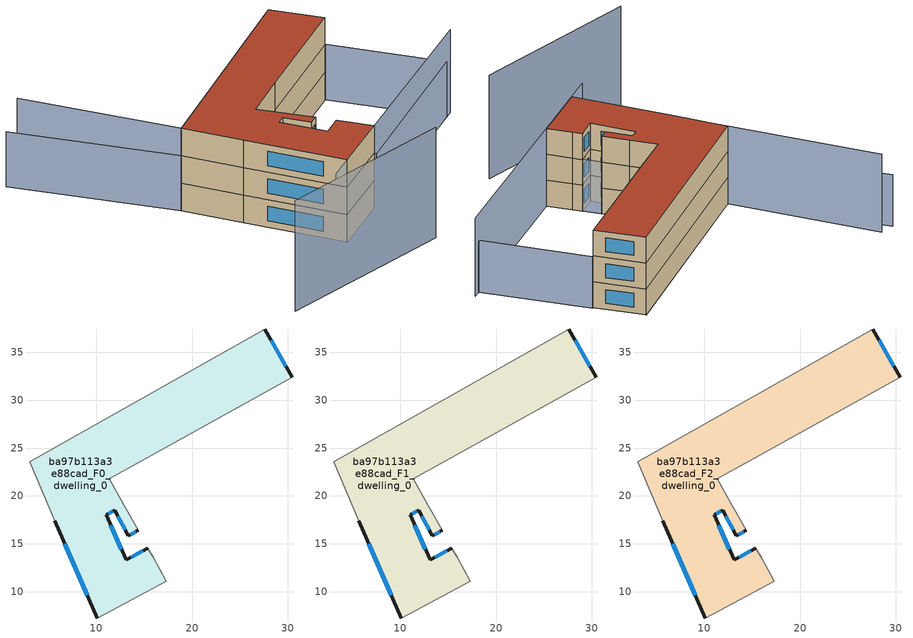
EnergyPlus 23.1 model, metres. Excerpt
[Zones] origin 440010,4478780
ba97b113a3e88cad_F0_dwelling_0
 floor ground (EU_floor_Construction): 27.59,37.44 30.47,32.38 16.72,24.78 11.34,21.8 12.85,19.1 14.36,16.4 13.35,15.83 11.93,18.51 11.03,18.05 13.11,13.31 15.4,14.56 15.94,13.58 17.32,11.11 10.11,7.25 5.66,17.41 3.05,23.57 z0
 wall outside (EU_wall_Construction): 30.47,32.38 27.59,37.44 / 15.4,14.56 13.11,13.31 11.03,18.05 11.93,18.51 13.35,15.83 14.36,16.4 / 5.66,17.41 10.11,7.25 z0:3
 wall adiabatic (EU_wall_Construction): 27.59,37.44 3.05,23.57 5.66,17.41 / 14.36,16.4 12.85,19.1 11.34,21.8 16.72,24.78 30.47,32.38 / 10.11,7.25 17.32,11.11 15.94,13.58 15.4,14.56 z0:3
 window (EU_Window_Construction): 29.8,33.56 28.27,36.26 / 13.58,15.96 14.12,16.27 / 12.26,17.88 13.01,16.46 / 11.24,18.15 11.72,18.4 / 12.62,14.42 11.52,16.94 / 14.86,14.27 13.64,13.6 / 6.7,15.03 9.06,9.63 z0.7:2.3
ba97b113a3e88cad_F1_dwelling_0
 floor to ba97b113a3e88cad_F0_dwelling_0 (EU_floor_Construction): 27.59,37.44 30.47,32.38 16.72,24.78 11.34,21.8 12.85,19.1 14.36,16.4 13.35,15.83 11.93,18.51 11.03,18.05 13.11,13.31 15.4,14.56 15.94,13.58 17.32,11.11 10.11,7.25 5.66,17.41 3.05,23.57 z3
 wall outside (EU_wall_Construction): 30.47,32.38 27.59,37.44 / 15.4,14.56 13.11,13.31 11.03,18.05 11.93,18.51 13.35,15.83 14.36,16.4 / 5.66,17.41 10.11,7.25 z3:6
 wall adiabatic (EU_wall_Construction): 27.59,37.44 3.05,23.57 5.66,17.41 / 14.36,16.4 12.85,19.1 11.34,21.8 16.72,24.78 30.47,32.38 / 10.11,7.25 17.32,11.11 15.94,13.58 15.4,14.56 z3:6
 window (EU_Window_Construction): 29.8,33.56 28.27,36.26 / 13.58,15.96 14.12,16.27 / 12.26,17.88 13.01,16.46 / 11.24,18.15 11.72,18.4 / 12.62,14.42 11.52,16.94 / 14.86,14.27 13.64,13.6 / 6.7,15.03 9.06,9.63 z3.7:5.3
ba97b113a3e88cad_F2_dwelling_0
 floor to ba97b113a3e88cad_F1_dwelling_0 (EU_floor_Construction): 27.59,37.44 30.47,32.38 16.72,24.78 11.34,21.8 12.85,19.1 14.36,16.4 13.35,15.83 11.93,18.51 11.03,18.05 13.11,13.31 15.4,14.56 15.94,13.58 17.32,11.11 10.11,7.25 5.66,17.41 3.05,23.57 z6
 wall outside (EU_wall_Construction): 30.47,32.38 27.59,37.44 / 15.4,14.56 13.11,13.31 11.03,18.05 11.93,18.51 13.35,15.83 14.36,16.4 / 5.66,17.41 10.11,7.25 z6:9
 wall adiabatic (EU_wall_Construction): 27.59,37.44 3.05,23.57 5.66,17.41 / 14.36,16.4 12.85,19.1 11.34,21.8 16.72,24.78 30.47,32.38 / 10.11,7.25 17.32,11.11 15.94,13.58 15.4,14.56 z6:9
 window (EU_Window_Construction): 29.8,33.56 28.27,36.26 / 13.58,15.96 14.12,16.27 / 12.26,17.88 13.01,16.46 / 11.24,18.15 11.72,18.4 / 12.62,14.42 11.52,16.94 / 14.86,14.27 13.64,13.6 / 6.7,15.03 9.06,9.63 z6.7:8.3
 roof outside (EU_roof_Construction): 17.32,11.11 15.94,13.58 15.4,14.56 13.11,13.31 11.03,18.05 11.93,18.51 13.35,15.83 14.36,16.4 12.85,19.1 11.34,21.8 16.72,24.78 30.47,32.38 27.59,37.44 3.05,23.57 5.66,17.41 10.11,7.25 z9
shading: -4.28,-0.71 17.18,2.13 z0:12; 7.11,5.65 37.56,21.94 / -4.08,39.55 5.77,17.46 z0:9; 27.6,37.44 3.05,23.57 / 3.05,23.57 -5.84,39.3 / 11.34,21.81 30.61,32.45 / 30.61,32.45 36.68,21.47 / 36.68,21.47 17.4,10.83 / 17.4,10.83 11.34,21.81 z0:6
[Building]
EU S2 Campaign: North Axis=0; Terrain=City; Solar Distribution=FullExterior
[Site:Location]
Madrid: Latitude=40.5; Longitude=-3.5; Time Zone=1; Elevation=609
[SizingPeriod:WeatherFileDays]
AnnualSizingPeriod: Begin Month=1; Begin Day of Month=1; End Month=12; End Day of Month=31; Day of Week for Start Day=Monday; Use Weather File Daylight Saving Period=No; Use Weather File Rain and Snow Indicators=No
[MATERIAL]
EU_InternalMass_Material: Roughness=MediumRough; Thickness=0.1; Conductivity=1; Density=1800; Specific Heat=900; Thermal Absorptance=0.9; Solar Absorptance=0.7; Visible Absorptance=0.7
[MATERIAL:NOMASS] Roughness=MediumRough; Thermal Absorptance=0.9; Solar Absorptance=0.7; Visible Absorptance=0.7
Name | Thermal Resistance
EU_wall_NoMass | 0.419739
EU_roof_NoMass | 0.352165
EU_floor_NoMass | 0.608284
[WINDOWMATERIAL:SIMPLEGLAZINGSYSTEM]
EU_Window_SimpleGlazing: UFactor=4.8352; Solar Heat Gain Coefficient=0.85; Visible Transmittance=0.85
[CONSTRUCTION]
EU_wall_Construction: EU_wall_NoMass
EU_roof_Construction: EU_roof_NoMass
EU_floor_Construction: EU_floor_NoMass
EU_Window_Construction: EU_Window_SimpleGlazing
EU_InternalMass_Construction: EU_InternalMass_Material
[ZONE] Type=1; Multiplier=1; Ceiling Height=autocalculate; Volume=738.346; Floor Area=autocalculate; Part of Total Floor Area=Yes
ba97b113a3e88cad_F0_dwelling_0; ba97b113a3e88cad_F1_dwelling_0; ba97b113a3e88cad_F2_dwelling_0
[INTERNALMASS] Construction=EU_InternalMass_Construction; Surface Area=246.114
Name | Zone or ZoneList
ba97b113a3e88cad_F0_dwelling_0_EU_InternalMass | ba97b113a3e88cad_F0_dwelling_0
ba97b113a3e88cad_F1_dwelling_0_EU_InternalMass | ba97b113a3e88cad_F1_dwelling_0
ba97b113a3e88cad_F2_dwelling_0_EU_InternalMass | ba97b113a3e88cad_F2_dwelling_0
[OTHEREQUIPMENT] Fuel Type=Electricity; Design Level Calculation Method=Watts/Area; Power per Zone Floor Area=1; Fraction Latent=0; Fraction Radiant=0; Fraction Lost=0; Carbon Dioxide Generation Rate=0; EndUse Subcategory=EU_Step8_InternalGains
Name | Zone or ZoneList or Space or SpaceList | Schedule
EU_Step8_InternalGain_ba97b113a3e88cad_F0_dwelling_0_f000 | ba97b113a3e88cad_F0_dwelling_0 | EU_Step8_GainSchedule_ba97b113a3e88cad_F0_dwelling_0_f000
EU_Step8_InternalGain_ba97b113a3e88cad_F1_dwelling_0_f000 | ba97b113a3e88cad_F1_dwelling_0 | EU_Step8_GainSchedule_ba97b113a3e88cad_F1_dwelling_0_f000
EU_Step8_InternalGain_ba97b113a3e88cad_F2_dwelling_0_f000 | ba97b113a3e88cad_F2_dwelling_0 | EU_Step8_GainSchedule_ba97b113a3e88cad_F2_dwelling_0_f000
[ZONEVENTILATION:DESIGNFLOWRATE] Schedule=EU_AlwaysOn; Design Flow Rate Calculation Method=AirChanges/Hour; Air Changes per Hour=0.703302; Ventilation Type=Natural; Fan Pressure Rise=0; Fan Total Efficiency=1; Constant Term Coefficient=1; Temperature Term Coefficient=0; Velocity Term Coefficient=0; Velocity Squared Term Coefficient=0; Minimum Indoor Temperature=-100; Maximum Indoor Temperature=100; Delta Temperature=-100; Minimum Outdoor Temperature=-100; Maximum Outdoor Temperature=100; Maximum Wind Speed=40
Name | Zone or ZoneList or Space or SpaceList
EU_ConstantAir_ba97b113a3e88cad_F0_dwelling_0 | ba97b113a3e88cad_F0_dwelling_0
EU_ConstantAir_ba97b113a3e88cad_F1_dwelling_0 | ba97b113a3e88cad_F1_dwelling_0
EU_ConstantAir_ba97b113a3e88cad_F2_dwelling_0 | ba97b113a3e88cad_F2_dwelling_0
[HVACTEMPLATE:THERMOSTAT] Constant Heating Setpoint=20; Constant Cooling Setpoint=50
EU_HeatOnly_ba97b113a3e88cad_F0_dwelling_0; EU_HeatOnly_ba97b113a3e88cad_F1_dwelling_0; EU_HeatOnly_ba97b113a3e88cad_F2_dwelling_0
[HVACTEMPLATE:ZONE:IDEALLOADSAIRSYSTEM] System Availability Schedule=EU_AlwaysOn; Maximum Heating Supply Air Temperature=50; Minimum Cooling Supply Air Temperature=13; Maximum Heating Supply Air Humidity Ratio=0.0156; Minimum Cooling Supply Air Humidity Ratio=0.0077; Heating Limit=NoLimit; Cooling Limit=NoLimit; Heating Availability Schedule=EU_AlwaysOn; Cooling Availability Schedule=EU_CoolingOff; Dehumidification Control Type=ConstantSensibleHeatRatio; Cooling Sensible Heat Ratio=0.7; Dehumidification Setpoint=60; Humidification Control Type=None; Humidification Setpoint=30; Outdoor Air Method=None; Outdoor Air Flow Rate per Person=0.00944; Outdoor Air Flow Rate per Zone Floor Area=0; Outdoor Air Flow Rate per Zone=0; Demand Controlled Ventilation Type=None; Outdoor Air Economizer Type=NoEconomizer; Heat Recovery Type=None; Sensible Heat Recovery Effectiveness=0.7; Latent Heat Recovery Effectiveness=0.65
Name | Template Thermostat
ba97b113a3e88cad_F0_dwelling_0 | EU_HeatOnly_ba97b113a3e88cad_F0_dwelling_0
ba97b113a3e88cad_F1_dwelling_0 | EU_HeatOnly_ba97b113a3e88cad_F1_dwelling_0
ba97b113a3e88cad_F2_dwelling_0 | EU_HeatOnly_ba97b113a3e88cad_F2_dwelling_0
[SIZING:ZONE] Zone Cooling Design Supply Air Temperature Input Method=SupplyAirTemperature; Zone Cooling Design Supply Air Temperature=13; Zone Heating Design Supply Air Temperature Input Method=SupplyAirTemperature; Zone Heating Design Supply Air Temperature=50; Zone Cooling Design Supply Air Humidity Ratio=0.008; Zone Heating Design Supply Air Humidity Ratio=0.008; Cooling Design Air Flow Method=DesignDay; Cooling Design Air Flow Rate=0; Cooling Minimum Air Flow per Zone Floor Area=0.000762; Cooling Minimum Air Flow=0; Cooling Minimum Air Flow Fraction=0.2; Heating Design Air Flow Method=DesignDay; Heating Design Air Flow Rate=0; Heating Maximum Air Flow per Zone Floor Area=0.002032; Heating Maximum Air Flow=0.141576; Heating Maximum Air Flow Fraction=0.3; Account for Dedicated Outdoor Air System=No; Dedicated Outdoor Air System Control Strategy=NeutralSupplyAir; Dedicated Outdoor Air Low Setpoint Temperature for Design=autosize; Dedicated Outdoor Air High Setpoint Temperature for Design=autosize; Zone Load Sizing Method=Sensible Load Only No Latent Load; Zone Latent Cooling Design Supply Air Humidity Ratio Input Method=HumidityRatioDifference; Zone Cooling Design Supply Air Humidity Ratio Difference=0.005; Zone Latent Heating Design Supply Air Humidity Ratio Input Method=HumidityRatioDifference; Zone Humidification Design Supply Air Humidity Ratio Difference=0.005
ba97b113a3e88cad_F0_dwelling_0; ba97b113a3e88cad_F1_dwelling_0; ba97b113a3e88cad_F2_dwelling_0
[SCHEDULE:CONSTANT]
Name | Hourly Value
EU_AlwaysOn | 1
EU_CoolingOff | 0
[SCHEDULE:FILE] Column Number=1; Rows to Skip at Top=0; Number of Hours of Data=8760; Column Separator=Comma; Interpolate to Timestep=No; Minutes per Item=60; Adjust Schedule for Daylight Savings=Yes
Name | File
EU_Step8_GainSchedule_ba97b113a3e88cad_F0_dwelling_0_f000 | ../../schedules/ba97b113a3e88cad/ba97b113a3e88cad_F0_dwelling_0_f000_gain.csv
EU_Step8_GainSchedule_ba97b113a3e88cad_F1_dwelling_0_f000 | ../../schedules/ba97b113a3e88cad/ba97b113a3e88cad_F1_dwelling_0_f000_gain.csv
EU_Step8_GainSchedule_ba97b113a3e88cad_F2_dwelling_0_f000 | ../../schedules/ba97b113a3e88cad/ba97b113a3e88cad_F2_dwelling_0_f000_gain.csv
